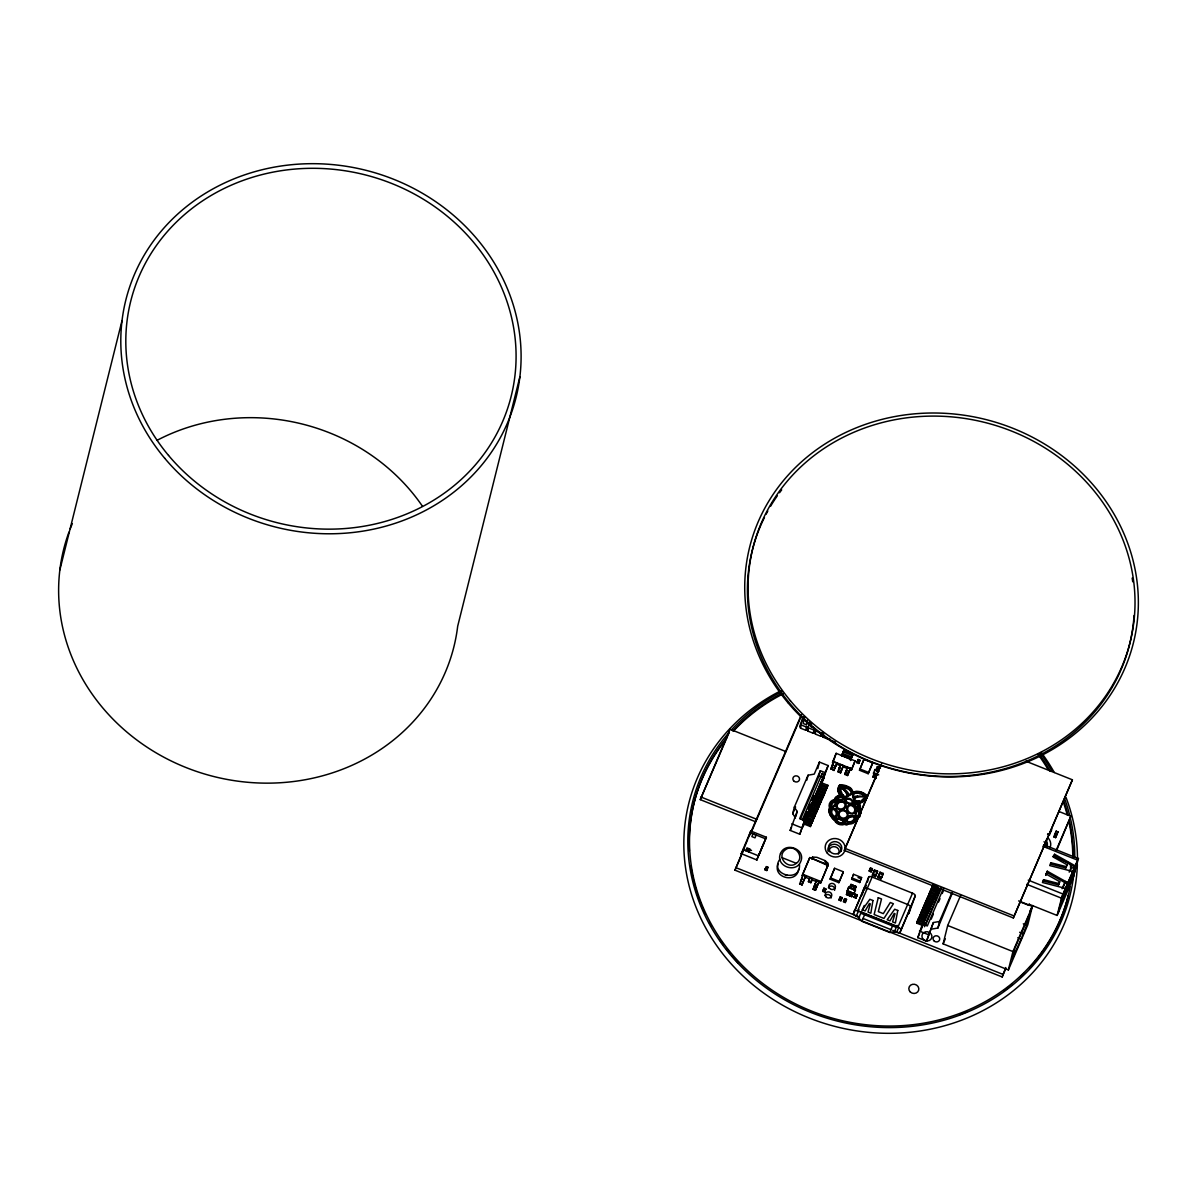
<?xml version="1.0" encoding="UTF-8"?>
<svg xmlns="http://www.w3.org/2000/svg" width="1197" height="1197" viewBox="0 0 1197 1197"><rect width="100%" height="100%" fill="white"/><g stroke="black" fill="none" stroke-linecap="round" stroke-linejoin="round"><path stroke-width="1.5" d="M839.666 790.753L839.785 789.646M842.479 794.539L841.192 791.412M864.114 799.416L863.636 800.269M839.83 791.187L840.099 792.429A1.885 1.721 14 0 0 841.177 794.15L842.06 795.706A4.534 4.145 14 0 0 848.613 795.975L848.613 795.975A6.943 6.344 14 0 0 847.581 793.536C845.995 791.501 850.005 796.454 847.581 793.416M840.937 790.319L840.878 788.524A1.526 1.406 14 0 0 841.311 787.207L841.835 787.162M863.92 798.1L862.528 799.925A1.511 1.392 14 0 0 861.301 800.673L861.481 801.182A1.781 1.631 14 0 1 859.955 801.781A1.631 1.481 14 0 1 858.054 802.14A4.175 3.815 14 0 1 853.431 797.726L857.606 796.783M839.681 789.107L840.713 786.504M748.394 837.9L750.863 830.763L741.152 853.91L742.32 852.025M766.394 837.257L756.684 860.119L766.394 837.257L750.863 831.047M1029.196 904.304L1057.16 915.481L1072.946 878.508L1074.906 870.638L1060.333 904.513L1058.372 912.383M1072.617 879.825L1078.467 858.384L1061.993 896.388L1057.16 915.211M799.641 883.835L802.095 884.807L799.641 883.835L802.319 877.551M837.002 762.923L833.995 770.449L831.032 768.609L833.83 761.95L836.927 763.192L834.803 768.294L831.691 767.053M833.995 770.449L831.032 768.609M59.85 569.967L122.019 320.601M519.872 376.86L457.688 626.226A201.111 184.009 14 0 1 215.729 777.003A201.111 184.009 14 0 1 68.947 532.156M755.112 821.546L700.26 799.626L730.065 729.242L785.995 751.596M1005.824 968.463L1002.173 976.961L734.988 870.174L747.706 839.471M759.272 853.536L758.943 854.853L764.135 842.239L763.806 843.556M810.115 721.791L807.302 729.676L805.746 730.245L800.524 728.165L800.628 723.557L802.663 718.813L804.219 718.245L803.546 716.779L802.753 719.921L804.115 716.764M764.943 869.785L765.302 868.693L767.127 869.561L766.813 870.533L764.943 869.785L766.2 866.583L768.07 867.331L765.841 867.72M801.885 721.956L802.663 718.813M800.524 728.165L800.628 723.557M804.698 717.168L803.127 723.467L806.374 724.754L807.571 721.866M806.374 724.754L807.556 720.04M805.746 730.245L806.524 727.103L808.08 726.534L807.975 731.143L813.197 733.237L814.753 732.669L815.531 729.512L813.975 730.08L808.768 728M813.825 727.746L810.593 726.444L811.371 723.287M795.511 817.97L792.713 813.676L794.344 807.107L808.065 775.207L814.244 774.115L819.421 762.085L828.159 765.571L821.351 784.155L822.982 777.601M813.197 733.237L813.975 730.08M805.82 817.506L799.805 834.249L790.17 830.404L797.157 811.416L794.344 807.107M822.997 732.489L822.204 735.646L820.648 736.215L815.426 734.12L815.531 729.512M795.93 816.339L797.157 811.416M806.838 780.13L808.065 775.207M820.648 736.215L821.441 733.058L816.219 730.978M835.566 742.17L830.344 740.09L829.671 738.624L828.115 739.192L822.893 737.113L823.671 733.956M799.805 834.249L804.474 820.633L799.641 818.688L820.289 770.703L825.122 772.634L823.491 779.202M802.843 827.187L804.474 820.633M803.337 826.05L804.968 819.481L824.404 774.309L822.219 773.442L802.798 818.613L804.968 819.481M817.775 768.639L819.421 762.085M806.434 816.1L804.788 822.653L807.107 814.514M807.721 813.107L806.075 819.661L808.214 811.94M808.828 810.519L807.182 817.087L809.367 809.247M809.98 807.84L808.349 814.394L810.444 806.748M811.057 805.327L809.426 811.895L811.82 803.546M812.434 802.14L810.803 808.693L812.928 801.002M800.539 818.808L818.972 775.955L820.289 770.703M813.526 799.581L811.895 806.15L814.14 798.16M814.633 797.022L812.987 803.591L815.307 795.466M816.324 793.072L814.274 800.613L814.693 799.641L820.903 802.125L821.516 800.703L821.845 799.401L815.636 796.918L815.022 798.324L821.232 800.808L820.903 802.125M816.938 791.666L815.307 798.219L817.626 790.05M816.608 795.197L818.748 787.461M821.351 776.943L822.219 773.442M819.361 786.04L817.716 792.609L819.885 784.813M820.484 783.407L818.853 789.96L821.232 781.656M820.214 786.818L821.845 780.249M804.189 824.075L810.399 826.558L811.327 823.82L805.117 821.337L804.504 822.758L810.728 825.242M820.753 785.561L822.384 779.008M811.327 823.82L810.399 826.558M805.476 821.082L811.686 823.551L812.613 820.828L806.404 818.344L805.805 819.765L812.015 822.249M812.613 820.828L811.686 823.551M812.793 820.977L813.736 818.254L812.793 820.977L806.583 818.494M822.758 780.878L824.404 774.309M813.122 819.676L806.913 817.192L807.511 815.77L813.945 818.299L814.888 815.576L808.678 813.092L808.065 814.499L814.274 816.982M815.352 814.469L809.142 811.985L809.756 810.578L815.965 813.062L813.945 818.299M815.965 813.062L815.022 815.785L808.813 813.302M810.189 810.115L816.399 812.598L817.342 809.86L811.117 807.391L810.519 808.798L816.728 811.282M817.82 808.738L811.611 806.254L812.224 804.833L818.434 807.317L816.399 812.598M818.434 807.317L817.506 810.04L811.282 807.556M812.509 804.713L818.718 807.197L819.541 804.758L813.317 802.274L812.838 803.411L819.047 805.88M818.718 807.197L819.541 804.758M813.661 802.02L819.885 804.504L820.813 801.781L814.603 799.297L813.99 800.718L820.214 803.202M802.095 884.807L805.626 876.144L803.142 875.142L802.185 875.92L802.618 874.214L809.785 857.561L828.115 864.877L820.514 883.251L816.578 880.513L814.02 886.618L816.504 887.62L819.062 881.501M820.813 801.781L819.885 804.504M822.204 799.102L823.147 796.364L822.204 799.102L815.995 796.618M823.327 796.499L824.254 793.776L823.327 796.499L816.923 793.88L816.324 795.302L822.534 797.786M823.656 795.182L817.431 792.713L818.045 791.292L824.464 793.865L825.391 791.142L819.182 788.658L818.568 790.065L824.793 792.549M830.883 769.207L836.149 753.317L855.092 760.888L851.366 770.105L850.065 769.596L850.394 768.279M825.391 791.142L824.464 793.865M825.81 790.708L826.753 787.985L825.81 790.708L819.601 788.224M826.139 789.392L819.93 786.908L820.543 785.501L826.962 788.045L827.89 785.322L821.681 782.838L821.067 784.259L827.292 786.743M809.785 857.561L802.185 875.92M827.89 785.322L826.962 788.045M833.561 762.998L833.89 761.681M836.149 753.317L832.424 762.534M811.701 859.042L812.554 857.067L816.893 857.321L825.272 860.688L827.77 863.157L826.932 865.132L811.865 858.384M812.284 858.114L812.554 857.067M808.409 881.71L809.89 877.835L812.374 878.837L812.105 879.885L810.893 882.713L808.409 881.71L809.89 877.835M850.783 759.452L841.566 755.487M837.825 771.646L840.623 772.768L837.825 771.646L840.698 764.404M810.893 882.713L812.374 878.837M858.848 817.536A6.554 6 14 0 1 857.112 818.434A8.065 7.377 14 0 1 848.553 823.985A3.606 3.307 14 0 1 844.828 824.299A7.706 7.047 14 0 1 834.324 820.095A8.813 8.065 14 0 1 832.065 817.656A10.608 9.696 14 0 1 829.536 808.035L829.551 807.96A7.122 6.509 14 0 1 834.459 799.506A7.047 6.449 14 0 1 840.189 795.347A9.247 8.454 14 0 1 839.755 784.903L839.755 784.903A14.274 13.062 14 0 1 848.015 786.549A6.898 6.314 14 0 1 852.848 792.668A7.002 6.404 14 0 1 856.828 791.292A13.317 12.194 14 0 1 867.511 796.2L867.526 796.14A10.833 9.905 14 0 1 859.237 803.202L859.222 803.262M852.758 755.292L853.027 754.245L843.75 750.534L841.805 755.502M834.444 799.566L834.459 799.506A7.047 6.449 14 0 1 840.174 795.407L840.189 795.347M840.623 772.768L843.496 765.526M813.032 889.191L815.516 890.179L813.032 889.191L816.578 880.513M832.065 817.656L832.08 817.596A10.608 9.696 14 0 1 829.551 807.96M860.059 814.379A6.075 5.551 14 0 1 856.453 818.015L856.169 818.673A8.454 7.736 14 0 1 848.374 823.222L848.389 823.162A6.703 6.135 14 0 1 844.693 823.506A6.838 6.254 14 0 1 835.012 819.706A7.646 7.002 14 0 1 832.095 816.219A8.588 7.855 14 0 1 830.658 807.795A6.314 5.776 14 0 1 835.356 800.165L835.341 800.239A7.092 6.479 14 0 1 841.431 795.855A9.202 8.424 14 0 1 840.429 785.786L840.444 785.726A10.219 9.352 14 0 1 847.865 787.282A6.733 6.165 14 0 1 852.279 793.97A5.611 5.132 14 0 1 856.618 791.771A11.865 10.848 14 0 1 866.733 796.394L866.733 796.394A11.865 10.848 14 0 0 856.603 791.845L856.618 791.771M841.296 787.267L841.356 787.282A1.526 1.406 14 0 1 840.863 788.584L841.012 788.793M840.698 786.579L842.015 786.354M844.723 774.399L847.536 767.427L850.334 768.534L847.521 775.521L844.723 774.399L846.638 769.955M837.376 807.601L837.391 807.556A4.608 4.219 14 0 1 844.244 802.663L844.244 802.663A4.608 4.219 14 0 0 837.376 807.601A4.459 4.07 14 0 0 843.391 808.199A4.459 4.07 14 0 0 844.229 802.708M834.324 820.095L834.339 820.035A8.813 8.065 14 0 1 832.08 817.596M847.596 767.157L847.267 768.474L843.167 766.828M843.601 787.387L842.344 787.357M835.326 818.898L835.341 818.823A7.481 6.853 14 0 1 845.202 822.369L845.202 822.369A7.481 6.853 14 0 0 835.326 818.898A5.97 5.461 14 0 0 845.187 822.444M825.272 860.688L825.017 861.735L827.516 864.204L827.77 863.157M841.431 795.855L841.446 795.796A9.202 8.424 14 0 1 840.444 785.726M850.843 759.197L850.513 760.514L853.027 754.245M820.514 883.251L828.115 864.877M838.065 812.524L838.035 812.598A5.312 4.863 14 0 0 847.865 816.519L847.88 816.459A5.312 4.863 14 0 0 838.065 812.524A5.312 4.863 14 0 0 847.88 816.459M836.568 819.406L836.583 819.332A6.209 5.686 14 0 1 843.885 822.249L843.87 822.324A6.209 5.686 14 0 0 836.568 819.406A4.863 4.444 14 0 0 843.87 822.324M847.521 787.521L844.648 786.534M842.703 788.763L842.778 788.868A17.027 15.576 14 0 1 847.656 795.616L847.641 795.676A3.232 2.963 14 0 1 843.466 795.676L843.242 795.077M844.035 798.369A8.768 8.02 14 0 1 837.272 799.761L837.272 799.761A4.534 4.145 14 0 1 844.035 798.369L844.05 798.324M851.366 770.105L855.092 760.888M844.648 799.656L844.663 799.611A4.983 4.564 14 0 1 853.296 803.067L853.296 803.067A5.237 4.788 14 0 1 844.663 799.611M848.419 789.167L846.294 788.18M849.331 788.763L847.745 787.656M822.698 891.346L823.057 890.239L824.913 890.987L824.568 892.079L822.698 891.346L823.955 888.144L825.825 888.892L825.451 890.029M845.621 800.045A4.1 3.756 14 0 1 852.518 802.798L852.518 802.798A4.893 4.474 14 0 1 845.621 800.045L845.636 799.985M823.581 889.281L823.955 888.144M856.828 762.669L857.83 760.095L859.775 760.873L858.683 763.417L856.828 762.669L857.172 761.576L858.877 762.968M850.947 790.05L851.336 790.768A3.307 3.022 14 0 1 849.331 795.421L848.538 794.539M850.932 790.11L850.214 789.302M857.71 760.619L858.084 759.467L859.94 760.215L859.566 761.352M858.683 763.417L859.042 762.324M830.134 879.197L834.593 868.289L843.301 871.76L842.972 873.077L838.843 882.668L830.134 879.197L834.593 868.289M844.828 824.299L844.843 824.239A3.606 3.307 14 0 0 848.583 823.925L848.553 823.985M845.71 821.396L845.725 821.337A6.374 5.835 14 0 1 854.823 816.414L854.808 816.474A6.374 5.835 14 0 0 845.71 821.396A5.686 5.207 14 0 0 854.808 816.474M849.87 804.534L849.885 804.489A5.387 4.938 14 0 0 852.653 814.08L852.653 814.08A5.416 4.953 14 0 0 849.885 804.489M846.728 821.082L846.743 821.022A5.895 5.387 14 0 1 854.194 816.743L854.194 816.743A4.968 4.549 14 0 1 846.728 821.082A5.895 5.387 14 0 1 854.179 816.803M852.877 796.963A25.96 23.76 14 0 0 857.232 796.768L857.217 796.828A25.96 23.76 14 0 1 852.863 797.022L852.877 796.963A3.726 3.411 14 0 1 855.421 792.474L856.035 792.145M859.491 770.24L863.95 759.332L872.643 762.803L872.314 764.12L868.184 773.711L859.491 770.24L863.95 759.332M857.351 800.958L856.828 801.197A3.202 2.933 14 0 1 854.643 798.13L854.658 798.055A18.943 17.327 14 0 1 862.513 796.813M853.805 801.616L853.82 801.556A5.012 4.579 14 0 1 857.875 809.322L857.875 809.322A10.743 9.83 14 0 1 853.82 801.556A10.743 9.83 14 0 0 857.875 809.367M854.598 802.319L854.613 802.259A4.608 4.219 14 0 1 857.665 808.11L857.665 808.11A11.491 10.519 14 0 1 854.598 802.319A4.608 4.219 14 0 1 857.651 808.155M857.381 796.065L856.573 796.185A28.159 25.765 14 0 0 853.476 796.618A3.127 2.858 14 0 1 855.481 793.252L857.172 793.297M856.813 792.339L858.219 792.414M855.107 801.317L855.915 800.643M1025.829 761.187L1072.407 779.801L1013.335 917.964L844.319 850.409L880.708 764.973M860.179 793.925L858.698 793.237M858.054 802.14L858.069 802.08A4.175 3.815 14 0 1 853.446 797.666L854.658 798.055M838.843 882.668L843.301 871.76M857.636 810.534L857.636 810.489A4.264 3.89 14 0 1 856.259 816.623L856.259 816.623A8.035 7.362 14 0 1 857.636 810.489M857.695 809.771L857.71 809.711A4.833 4.414 14 0 1 856.005 817.521L856.005 817.521A6.853 6.269 14 0 1 857.695 809.771A4.833 4.414 14 0 1 855.99 817.581M859.955 801.781L859.97 801.706A1.631 1.481 14 0 1 858.069 802.08M856.424 818.09L856.453 818.015A6.075 5.551 14 0 0 860.044 814.439M858.892 809.396A6.075 5.551 14 0 1 860.224 813.526A6.075 5.551 14 0 0 858.877 809.471L858.892 809.396A6.374 5.82 14 0 0 858.219 802.813L858.204 802.873A10.504 9.621 14 0 0 866.718 796.454M863.321 794.18L864.833 795.003M868.184 773.711L872.643 762.803M859.76 809.247L859.775 809.172A6.494 5.94 14 0 0 859.237 803.202M863.92 799.791L863.187 800.524A1.9 1.736 14 0 1 861.481 801.182L861.466 801.242A1.9 1.736 14 0 0 863.052 800.554L862.828 799.416M863.98 799.416L865.865 796.873M839.052 900.069L839.411 898.977L841.267 899.725L840.922 900.817L839.052 900.069L840.309 896.882L842.179 897.615L841.805 898.767M839.935 898.019L840.309 896.882M877.536 774.683L873.556 772.813L878.688 774.863M872.778 776.853L874.019 777.362L872.778 776.853L874.214 773.367M878.433 770.778L874.842 770.075L875.77 770.449L877.326 766.664L878.478 767.546L877.326 766.664M875.77 770.449L877.715 771.227L879.271 767.442L880.513 767.935M846.309 899.845L844.663 898.618L846.518 899.366L845.262 902.553L843.571 901.161L845.456 902.119M844.289 899.755L844.663 898.618M876.099 778.185L874.947 777.287L876.189 777.796M846.474 894.563L847.91 891.062L849.152 891.556L847.715 895.057L846.474 894.563L848.703 887.127L855.376 890.508L854.568 890.194L856.124 886.408L854.882 885.915L853.326 889.7M847.087 891.167L848.703 887.127M877.715 771.227L879.062 771.332M845.262 902.553L843.571 901.161M846.144 900.503L846.518 899.366M851.621 879.286L851.95 877.97L860.03 881.201L859.7 882.518L851.621 879.286L853.521 874.304L861.601 877.536L859.7 882.518M847.715 895.057L846.578 894.174M848.538 887.785L849.466 888.144L851.022 884.374L852.159 885.256L851.022 884.374M849.152 891.556L849.885 892.289L848.553 895.386L849.795 895.88L851.217 892.393L849.975 891.885L848.553 895.386M853.207 875.62L853.521 874.304M849.795 895.88L848.643 894.997M852.967 885.152L854.119 886.034L852.967 885.152C849.376 889.281 853.805 891.047 854.209 885.645M851.217 892.393L851.935 893.097L850.588 896.209L851.83 896.703L853.266 893.201L852.025 892.708L850.588 896.209M851.83 896.703L850.693 895.82M853.266 893.201L853.925 893.905L855.541 889.85M854.882 885.915L856.035 886.797L854.568 890.194M853.925 893.905L847.252 890.508M854.104 897.391L854.449 896.299L856.319 897.047L855.96 898.139L854.104 897.391L855.361 894.189L857.217 894.937L856.857 896.089M854.987 895.341L855.361 894.189M909.211 910.154A3.352 1.332 23.3 0 0 909.78 909.66L900.069 932.254A3.352 1.332 23.3 0 1 896.628 932.313A3.352 1.332 23.3 0 0 894.339 931.82L889.76 932.463L861.81 921.286L858.773 917.904A3.352 1.332 23.3 0 0 856.244 916.169A3.352 1.332 23.3 0 1 853.461 913.625L868.693 877.117A3.352 1.332 23.3 0 1 872.134 877.042L912.518 893.186A3.352 1.332 23.3 0 1 915.301 895.745L908.807 913.595L910.438 907.042A3.352 1.332 23.3 0 0 907.655 904.483L867.271 888.339A3.352 1.332 23.3 0 0 863.83 888.413L862.199 894.967M870.309 868.438L872.209 869.351L871.117 871.895L869.261 871.147L869.606 870.039L871.446 870.922M870.144 869.082L870.518 867.945L872.374 868.693L872 869.83M867.466 882.039L868.693 877.117M871.117 871.895L871.476 870.788M872.344 875.321L874.453 869.95L877.581 871.192L875.471 876.563L872.344 875.321L874.184 871.042M872.658 874.573L872.942 873.466L876.009 874.947M873.825 871.865L874.453 869.95M875.471 876.563L876.069 874.723M876.967 873.107L877.236 872.014L874.109 870.758M879.645 873.212L882.773 874.468L881.067 878.807L877.94 877.551L880.049 872.179L883.177 873.436L882.907 874.528M878.254 876.817L878.523 875.71L881.605 877.177M879.421 874.094L880.049 872.179M881.067 878.807L881.665 876.967L881.336 877.7L878.209 876.443M882.548 875.351L883.177 873.436M900.069 932.254L915.301 895.745M922.962 925.64L916.737 923.156L917.067 921.84L917.68 920.433L923.889 922.917L925.206 917.665M917.68 920.433L916.737 923.156M918.817 917.77L917.89 920.493L918.817 917.77L925.042 920.254L926.343 915.002M919.565 916.034L925.79 918.518L925.461 919.82L919.236 917.336L920.179 914.613L926.598 917.186M919.236 917.336L920.179 914.613M921.316 911.979L920.373 914.703L921.316 911.979L927.525 914.463L928.842 909.211M922.423 909.376L921.495 912.114L922.423 909.376L928.648 911.86L929.949 906.623M923.126 907.775L929.336 910.259L929.007 911.56L922.797 909.077L923.126 907.775L923.725 906.353L929.949 908.837M923.725 906.353L922.797 909.077M930.039 909.181L923.83 906.698L924.159 905.381L924.757 903.974L930.967 906.458M924.757 903.974L923.83 906.698M931.311 906.204L925.101 903.72L925.431 902.403L925.909 901.281L932.134 903.765M925.909 901.281L925.101 903.72M932.418 903.645L926.209 901.161L926.538 899.845L927.136 898.438L933.346 900.922L932.747 902.329L926.538 899.845M927.136 898.438L926.209 901.161M951.795 892.902L939.51 921.451L933.346 922.558L926.538 941.141L917.785 937.655L922.453 924.039L921.585 927.525M927.63 897.301L927.301 898.603L928.229 895.88L934.453 898.363L933.84 899.785L927.63 897.301L928.229 895.88M934.887 897.9L928.677 895.416L929.007 894.099L929.605 892.693L935.83 895.176L937.131 889.925M929.605 892.693L928.677 895.416M930.084 891.6L929.755 892.902L930.682 890.179L936.907 892.663L936.293 894.084L930.084 891.6L930.682 890.179M920.822 930.593L921.151 929.276M938.239 890.134L931.85 887.501L930.907 890.224L932.957 884.912L937.61 886.782M921.54 928.917L923.186 922.348L938.209 887.411M932.957 884.912L932.014 887.65M923.725 922.573L924.593 919.072M925.745 916.408L924.428 921.66L918.219 919.176M926.224 916.767L927.091 913.266M926.388 917.097L927.705 911.845M927.361 914.119L928.229 910.618M924.488 926.717L940.468 888.084M929.351 908.029L928.034 913.281L921.825 910.797M929.77 908.508L930.653 905.007M930.383 907.087L931.251 903.585M931.67 902.613L930.368 907.865L924.159 905.381M931.416 904.708L932.283 901.206M933.436 898.513L931.64 904.887L925.431 902.403M932.747 902.329L934.049 897.077M933.795 899.171L934.662 895.67M933.84 899.785L935.156 894.533M934.887 896.613L935.755 893.127M936.533 891.331L935.216 896.583L929.007 894.099M936.293 894.084L937.61 888.832M926.538 941.141L933.346 922.558M931.715 929.111L937.879 928.019L939.51 921.451M952.423 892.827L937.879 928.019M1018.647 900.907L1032.383 906.398L1027.804 924.772L1008.368 969.944L943.116 943.864L947.695 925.49L960.652 895.371M1013.335 917.964L1072.407 779.801M1002.173 976.961L1005.749 967.535M1008.368 969.944L1012.946 951.57L1032.383 906.398M1029.196 904.034L1028.866 905.351L1020.233 901.895M1021.161 939.076L1026.682 925.161L1029.3 914.658L1014.727 948.548L1012.108 959.036L1021.161 939.076L1017.794 937.73M1047.584 834.339L1049.41 835.072L1047.659 834.01M1050.368 832.708L1051.744 829.716M1053.794 836.823L1055.619 837.556L1053.794 836.823L1056.173 831.122L1057.968 832.199L1056.173 831.122M1054.587 834.967L1056.457 835.715L1058.043 831.87M1059.704 881.68L1058.881 883.566L1043.634 879.675L1043.305 880.977L1058.567 884.882L1059.375 882.982L1059.704 881.68L1046.058 874.019L1047.285 871.207L1067.814 882.713L1067.485 884.029L1046.956 872.508L1047.285 871.207M1055.275 833.351L1057.146 834.1M1046.058 874.019L1045.744 875.336L1046.956 872.508M1066.991 864.728L1066.168 866.628L1050.921 862.738L1050.592 864.039L1065.854 867.945L1066.662 866.044L1066.991 864.728L1053.345 857.082L1054.572 854.269L1075.101 865.775L1074.771 867.092L1054.243 855.571L1054.572 854.269M1058.702 811.386L1070.836 816.249L1056.293 851.172M1058.567 884.882L1058.881 883.566M1065.854 867.945L1066.168 866.628M1065.061 889.67L1065.39 888.369L1042.422 882.488L1043.634 879.675M1070.687 869.785L1071.345 867.167L1069.445 863.097L1052.672 856.394M1072.347 872.733L1072.677 871.431L1049.709 865.551L1050.921 862.738M1075.31 869.007L1077.195 861.451L1062.622 895.326L1060.737 902.897L1075.31 869.007L1070.298 867.002M849.661 790.155L850.498 791.037A2.738 2.499 14 0 1 849.421 794.748L849.406 794.823A27.336 25.017 14 0 0 847.73 792.474L847.281 791.845A27.336 25.017 14 0 0 843.616 788.344L842.763 788.943A17.027 15.576 14 0 1 847.641 795.676M778.125 863.965C772.26 877.715 796.798 884.014 798.623 869.336M841.506 755.756L843.75 750.534M842.06 754.439L851.336 758.15L851.875 757.147L852.459 755.546L843.182 751.836M839.366 767.636L838.618 769.506L841.416 770.629L843.436 765.781L840.638 764.674L839.366 767.636L842.164 768.743M803.142 875.142L800.598 881.246L803.082 882.234L805.626 876.144M700.26 799.626L729.407 731.876M749.127 836.194L801.436 714.579M734.988 870.174L743.023 851.471M750.339 834.474L801.526 715.477M745.791 850.738L747.018 847.91L750.115 849.152L748.903 851.98M753.078 833.8L751.866 836.613L754.978 837.855L756.19 835.042M799.835 726.699L801.197 723.542M766.813 870.533L768.07 867.331M792.713 813.676L795.601 806.958M790.17 830.404L791.516 827.292M802.918 820.514L806.524 812.15M807.96 808.813L810.115 803.786M811.566 800.449L813.721 795.421M825.122 772.634L828.159 765.571M803.172 825.87L803.666 824.733M823.087 779.561L823.82 777.885L818.972 775.955M821.232 800.808L821.845 799.401M847.521 775.521L850.065 769.596M802.259 884.149L803.082 882.234M857.172 761.576L858.848 762.758M858.084 759.467L859.94 760.215M813.406 889.341L815.022 885.585M815.681 889.521L816.504 887.62M815.516 890.179L818.793 882.563M873.391 773.457L875.007 769.417M824.568 892.079L825.825 888.892M874.019 777.362L875.456 773.861M877.012 770.943L878.568 767.157M874.857 777.691L876.294 774.19M844.319 850.409L881.635 763.671M840.922 900.817L842.179 897.615M843.406 901.805L844.424 899.231L846.354 900.009M849.466 888.144L850.917 884.763M852.264 884.867L850.708 888.638L849.556 887.755M860.03 881.201L861.601 877.536M855.96 898.139L857.217 894.937M870.518 867.945L869.426 870.488L871.281 871.236L872.374 868.693M869.261 871.147L870.354 868.603M853.461 913.625L863.187 891.032A3.352 1.332 23.3 0 0 863.441 891.855M864.279 890.134L866.359 885.286M854.119 910.992A3.352 1.332 23.3 0 1 857.561 910.932L872.134 877.042M856.244 916.169L859.027 909.72M877.581 871.192L875.755 875.471L872.613 874.214M858.773 917.904L861.541 911.456M862.124 910.408L864.249 905.456M877.94 877.551L879.765 873.286M861.81 921.286L865.147 913.52M889.76 932.463L893.112 924.697M894.339 931.82L897.122 925.371M900.728 929.62A3.352 1.332 23.3 0 0 897.945 927.062L912.518 893.186M896.628 932.313L898.723 927.48M938.059 889.984L937.446 891.391L931.236 888.907M917.785 937.655L919.61 933.421M925.49 925.116L941.321 888.324M943.52 888.264L927.301 925.969L917.067 921.84M931.146 919.221L933.361 914.074M938.523 902.074L940.004 898.648M942.219 893.501L943.685 890.074M943.116 943.864L945.286 938.837M1029.884 911.441L1032.083 906.338M1056.218 850.244L1070.836 816.249M1029.959 912.368L1032.891 905.575M1062.053 888.728L1064.911 882.099M1069.19 872.134L1071.345 867.167M1062.831 888.039L1065.689 881.396M810.593 726.444L811.865 723.572M1049.41 835.072L1050.323 832.903M1055.619 837.556L1056.532 835.386L1054.677 834.638M865.506 798.204L865.521 797.456M779.92 859.177C768.489 874.932 801.332 883.476 799.416 864.294M865.85 796.633L864.833 796.798A1.646 1.496 14 0 0 864.473 797.89L864.309 797.98M859.072 800.913L858.01 801.107M796.349 863.351C805.731 856.783 793.806 842.897 785.352 849.81C775.97 856.379 787.895 870.264 796.349 863.351L782 857.621M858.219 793.252L857.187 793.237M858.638 801.137L859.805 801.017M843.601 786.504L844.858 786.728M842 786.414L843.107 786.399M861.242 794.15L862.424 794.479A1.781 1.631 14 0 0 864.01 795.511A1.93 1.766 14 0 0 864.922 796.708M843.481 787.267L844.558 787.372A1.676 1.526 14 0 0 846.129 788.075L846.563 788.449M842.404 794.943L843.227 795.137M784.858 874.693L787.222 875.321M860.613 792.743L859.461 792.489M862.483 793.761L860.628 792.683M801.302 725.023L806.524 727.103M842.583 753.437L851.875 757.147M857.142 761.711L859.012 762.444M859.82 768.923L868.513 772.409M1043.694 844.738L1078.422 858.623M832.738 761.217L851.695 768.803M1042.811 846.249L1077.524 860.134M836.673 764.24L840.369 765.721M846.264 770.389L849.047 771.511M832.484 765.048L835.596 766.289M845.516 772.26L848.314 773.382M844.887 773.741L847.685 774.863M1028.238 880.139L1062.951 894.009M1026.697 884.269L1061.41 898.139M816.1 804.833L819.212 806.075M791.816 823.835L801.436 827.681M844.843 848.314L1013.859 915.87M932.343 886.334L938.553 888.817M1023.315 923.815L1026.682 925.161M700.918 797.007L756.848 819.347M879.69 873.002L882.832 874.244M874.049 870.982L877.177 872.239M1019.664 932.283L1023.031 933.63M749.98 832.558L765.511 838.768M752 833.486L755.457 834.863M858.04 877.551L861.271 878.852M826.663 866.179L827.681 866.583M920.702 913.386L926.927 915.87M830.464 877.88L839.172 881.366M947.695 925.49L1012.946 951.57M853.431 889.296L854.673 889.79M919.85 915.929L924.518 917.785M751.507 850.424L746.853 848.568L746.524 849.885L749.621 851.127M742.694 849.496L758.225 855.705M802.618 874.214L820.947 881.546M923.186 922.348L925.356 923.216M854.419 896.433L856.289 897.166M805.372 877.192L809.621 878.897M812.105 879.885L816.309 881.561M854.269 896.733L856.124 897.481M741.152 853.626L756.803 859.94M808.663 880.663L811.162 881.65M801.511 878.957L803.995 879.945M814.933 884.329L817.416 885.316M823.745 888.623L825.616 889.371M823.716 888.758L825.571 889.506M823.012 890.373L824.883 891.122M840.099 897.361L841.97 898.109M822.863 890.688L824.733 891.436M840.07 897.496L842.015 898.274M765.107 869.127L766.978 869.875M839.366 899.112L841.237 899.845M843.72 900.847L845.591 901.595M919.431 931.086L928.169 934.588M839.217 899.411L841.072 900.159M857.561 910.932L897.945 927.062M735.631 867.541L859.581 917.082M863.022 918.458L890.987 929.635M892.708 930.323L1002.832 974.343M864.713 794.838L865.251 795.736M849.122 789.751L848.853 789.092M822.204 735.646L822.893 737.113M814.753 732.669L815.426 734.12M807.302 729.676L807.975 731.143M863.052 796.544L863.037 796.394A28.159 25.765 14 0 0 857.366 796.14M1044.682 844.917A5.027 4.593 14 0 1 1045.041 846.084M829.207 851.755A5.027 4.593 14 0 1 835.356 846.818A5.027 4.593 14 0 1 838.184 854.149M827.92 851.067A6.703 6.135 14 0 1 834.384 844.229A6.703 6.135 14 0 1 841.147 851.336M1045.939 840.264A6.703 6.135 14 0 1 1046.941 846.399M1044.038 841.73A6.703 6.135 14 0 1 1046.702 847.476M825.122 895.625A3.352 3.067 14 0 1 831.122 898.034M1048.542 838.439A10.055 9.202 14 0 1 1050.053 847.641M828.354 887.845A3.352 3.067 14 0 1 832.678 886.274A3.352 3.067 14 0 1 834.563 890.329M840.174 795.407A9.247 8.454 14 0 1 839.725 784.963M860.179 816.204A6.554 6 14 0 1 859.566 816.923M859.775 809.172A6.554 6 14 0 1 861.167 813.601M1134.038 615.542A194.408 177.874 14 0 1 894.758 769.387A194.408 177.874 14 0 1 764.434 517.463M766.08 514.261A194.408 177.874 14 0 1 767.786 511.074M770.494 506.361A194.408 177.874 14 0 1 777.392 495.708M779.516 492.76A194.408 177.874 14 0 1 781.686 489.872M1132.167 578.106A194.408 177.874 14 0 1 1132.736 581.802M1073.589 875.905A194.408 177.874 14 0 1 808.17 1011.36A194.408 177.874 14 0 1 728.973 732.624M731.397 729.916A194.408 177.874 14 0 1 782.03 691.477M1040.507 753.302A194.408 177.874 14 0 1 1051.729 770.688M1064.806 799.177A194.408 177.874 14 0 1 1069.624 815.022M1070.477 818.568A194.408 177.874 14 0 1 1074.771 857.306M1070.238 886.573A192.732 176.348 14 0 1 805.91 1008.727A192.732 176.348 14 0 1 726.818 737.726M732.699 730.948A192.732 176.348 14 0 1 782.075 693.243M1039.131 754.125A192.732 176.348 14 0 1 1050.263 771.362M1063.834 801.332A192.732 176.348 14 0 1 1068.008 815.307M1069.25 820.588A192.732 176.348 14 0 1 1073.111 857.232M1068.352 895.132A192.732 176.348 14 0 1 1029.57 967.789M1024.557 973.041A192.732 176.348 14 0 1 1020.637 976.872M1012.393 984.158A192.732 176.348 14 0 1 1003.729 990.907M966.607 1011.884A192.732 176.348 14 0 1 959.665 1014.652M738.354 963.001A192.732 176.348 14 0 1 732.325 956.268M729.99 953.47A192.732 176.348 14 0 1 726.504 949.101M723.138 944.613A192.732 176.348 14 0 1 719.906 940.019M711.108 925.76A192.732 176.348 14 0 1 709.342 922.513M705.272 914.328A192.732 176.348 14 0 1 690.789 865.685M689.367 850.843A192.732 176.348 14 0 1 724.155 741.931M733.596 730.933A192.732 176.348 14 0 1 783.422 693.706M1037.694 753.93A192.732 176.348 14 0 1 1048.063 769.462M1063.505 802.648A192.732 176.348 14 0 1 1067.215 814.858M1069.295 823.656A192.732 176.348 14 0 1 1072.781 856.678M1077.375 864.473A197.759 180.942 14 0 1 780.1 1003.759A197.759 180.942 14 0 1 781.312 690.549M1041.21 752.389A197.759 180.942 14 0 1 1054.288 772.469M1066.018 797.426A197.759 180.942 14 0 1 1077.465 858.967M157.016 440.346A196.084 179.415 14 0 1 422.242 505.942M70.264 528.7A201.111 184.009 14 0 1 72.359 523.583M872.942 900.533L870.832 913.206L868.02 912.069L870.294 903.885L869.366 903.511L865.162 910.932L862.349 909.81L869.845 899.291L872.942 900.533M897.795 910.468L895.386 923.007L892.558 921.885L895.042 913.775L894.219 913.446L890.014 920.867L887.201 919.745L894.698 909.226L897.795 910.468M878.254 897.69L874.139 914.523L883.955 918.443L893.411 903.75L890.299 902.508L883.311 913.64L878.314 911.635L881.516 898.992L878.254 897.69M831.331 807.975L831.317 808.035A6.628 6.075 14 0 0 835.91 800.628L835.91 800.628A6.09 5.566 14 0 0 831.331 807.975M831.975 806.973L831.96 807.032A4.668 4.264 14 0 1 835.267 801.706L835.282 801.646A6.254 5.731 14 0 1 831.975 806.973M832.723 808.125L832.693 808.184A5.476 5.012 14 0 0 835.506 817.356L835.521 817.297A5.476 5.012 14 0 1 832.723 808.125A5.626 5.147 14 0 1 835.506 817.356A5.626 5.147 14 0 0 832.723 808.125M832.828 809.052L832.813 809.112A4.968 4.549 14 0 1 835.132 816.549L835.132 816.549A5.072 4.638 14 0 1 832.828 809.052M836.149 800.284L836.134 800.344A5.267 4.818 14 0 1 845.097 798.399L845.112 798.354A12.12 11.087 14 0 1 836.149 800.284M836.823 808.334L836.808 808.394A5.461 4.997 14 0 0 844.214 809.052A5.461 4.997 14 0 0 845.217 802.319L845.217 802.319A5.476 5.012 14 0 0 836.808 808.394M839.277 813.017L839.262 813.077A4.204 3.845 14 0 0 841.76 817.805A4.204 3.845 14 0 0 847.042 816.115L847.042 816.115A4.189 3.83 14 0 0 844.663 811.102A4.189 3.83 14 0 0 839.262 813.077M849.765 805.357L849.765 805.416A4.638 4.234 14 0 0 852.892 813.362L852.907 813.317A4.713 4.309 14 0 0 849.765 805.357M861.421 912.054L861.092 913.356L895.266 927.017L895.595 925.715L861.421 912.054M780.504 853.536C775.058 865.94 795.825 873.93 800.718 861.616C806.165 849.212 785.397 841.222 780.504 853.536M857.007 895.431L855.152 894.683L856.977 895.551M910.289 991.969A5.027 4.593 14 0 0 918.668 990.218A5.027 4.593 14 0 0 912.548 984.323A5.027 4.593 14 0 0 910.289 991.969M923.381 939.465A5.027 4.593 14 0 0 931.76 937.73A5.027 4.593 14 0 0 925.64 931.82A5.027 4.593 14 0 0 923.381 939.465M829.955 851.426A6.703 6.135 14 0 0 841.386 850.259A6.703 6.135 14 0 0 834.159 841.641A6.703 6.135 14 0 0 829.955 851.426M827.351 853.252A10.055 9.202 14 0 0 844.484 851.501A10.055 9.202 14 0 0 833.666 838.573A10.055 9.202 14 0 0 827.351 853.252M793.596 780.743A3.352 3.067 14 0 0 799.312 780.16A3.352 3.067 14 0 0 795.706 775.851A3.352 3.067 14 0 0 793.596 780.743M933.795 940.662A3.352 3.067 14 0 0 939.51 940.094A3.352 3.067 14 0 0 935.904 935.785A3.352 3.067 14 0 0 933.795 940.662M825.87 896.762A3.352 3.067 14 0 0 831.571 896.179A3.352 3.067 14 0 0 827.965 891.87A3.352 3.067 14 0 0 825.87 896.762M829.506 888.294A3.352 3.067 14 0 0 835.222 887.71A3.352 3.067 14 0 0 831.616 883.401A3.352 3.067 14 0 0 829.506 888.294M787.835 702.594A197.759 180.942 14 0 0 1124.851 668.24A197.759 180.942 14 0 0 911.949 414.087A197.759 180.942 14 0 0 787.835 702.594M790.439 700.769A194.408 177.874 14 0 0 1121.739 666.998A194.408 177.874 14 0 0 912.443 417.155A194.408 177.874 14 0 0 790.439 700.769M164.632 458.167A201.111 184.009 14 0 0 507.363 423.244A201.111 184.009 14 0 0 290.841 164.782A201.111 184.009 14 0 0 164.632 458.167M168.538 455.429A196.084 179.415 14 0 0 502.695 421.374A196.084 179.415 14 0 0 291.604 169.376A196.084 179.415 14 0 0 168.538 455.429"/></g></svg>
